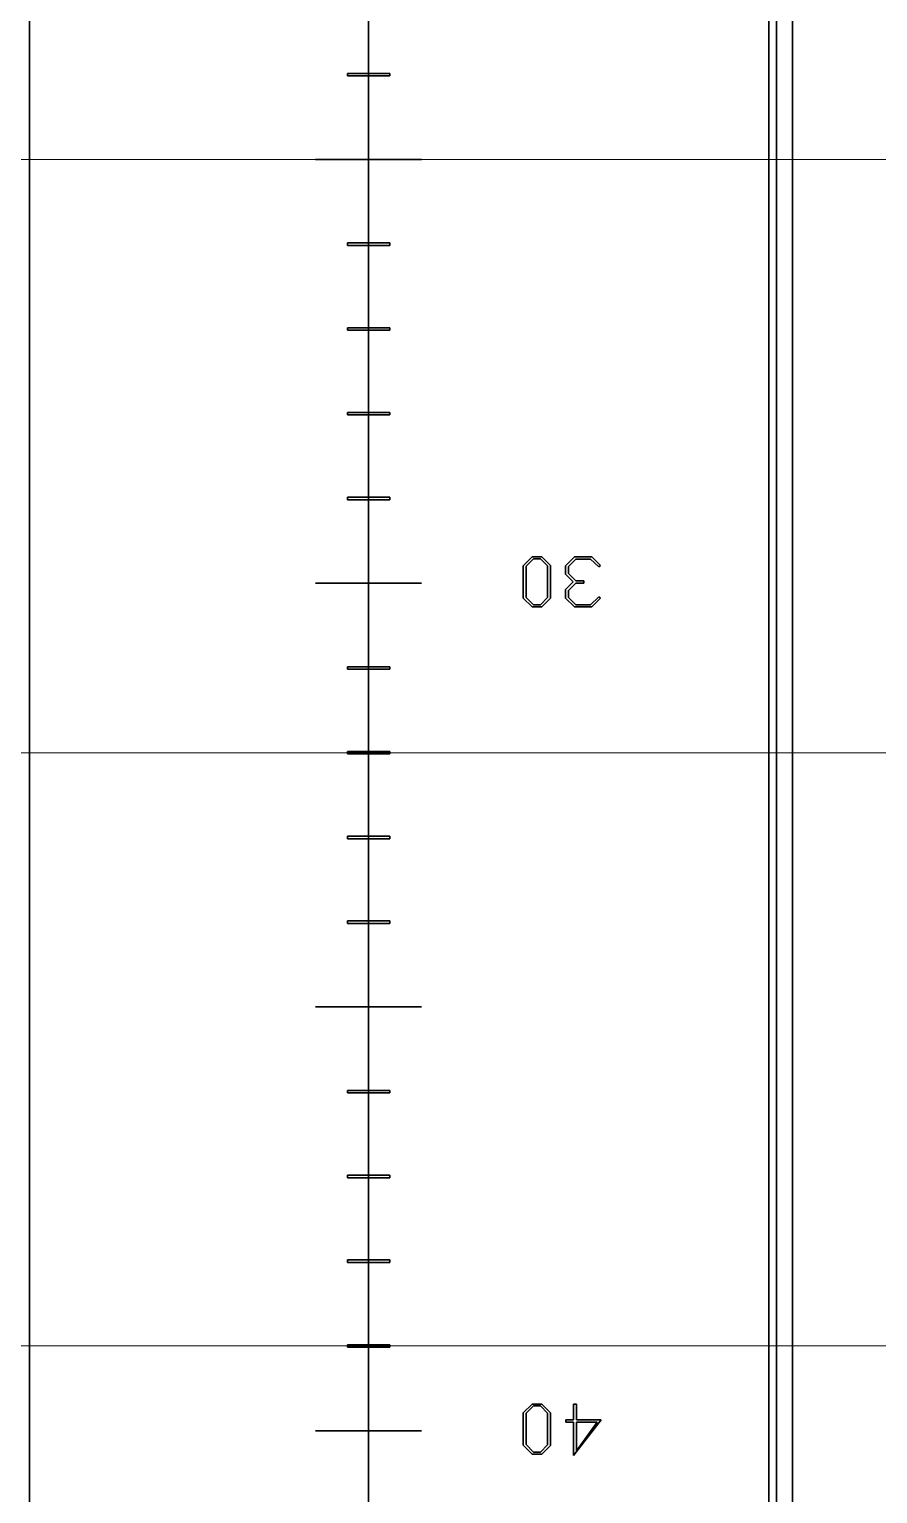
# Model space of a CAD drawing. Header units: millimetres. Extents: x 0 to 53000, y -591 to 24400.
# Drawn here: x 3088.3 to 3188.4, y 2817.6 to 2990.4 of the extents above; entities that cross this region are included whole.
import ezdxf

# ---------------------------------------------------------------- set-up
doc = ezdxf.new("R2010")
doc.units = ezdxf.units.MM
doc.layers.add('КК перф 40х60', color=6, linetype='Continuous', lineweight=30)
doc.layers.add('Основная', color=7, linetype='Continuous', lineweight=30)
doc.layers.add('Привязки', color=2, linetype='Continuous', lineweight=0, plot=False, transparency=0.8)

msp = doc.modelspace()

# ---------------------------------------------------------------- linework, layer by layer
at = {"layer": 'КК перф 40х60'}
for p, q in [((3128.34394, 3175), (3128.34394, 2524.99999)), ((3088.34394, 2565), (3088.34394, 3135))]:
    msp.add_line(p, q, dxfattribs=at)
at = {"layer": 'Основная', "linetype": 'Continuous'}
for p, q in [((3175.54393, 3219.32137), (3175.54393, 2480.67862)), ((3175.54393, 3219.32137), (3175.54393, 2480.67862)), ((3176.44393, 2484.86292), (3176.44393, 3215.13706)), ((3176.44393, 2484.86292), (3176.44393, 3215.13706)), ((3178.34395, 2486.78634), (3178.34395, 3213.21365)), ((3178.34395, 2486.78634), (3178.34395, 3213.21365)), ((3178.34395, 2487.10001), (3178.34395, 3212.89998)), ((3178.34395, 2487.10001), (3178.34395, 3212.89998)), ((3125.84394, 2985.14999), (3125.84394, 2984.84999)), ((3130.84395, 2985.14999), (3125.84394, 2985.14999)), ((3125.84394, 2984.84999), (3130.84395, 2984.84999)), ((3130.84395, 2984.84999), (3130.84395, 2985.14999)), ((3130.84395, 2965.14999), (3125.84394, 2965.14999)), ((3125.84394, 2965.14999), (3125.84394, 2964.84999)), ((3125.84394, 2964.84999), (3130.84395, 2964.84999)), ((3130.84395, 2964.84999), (3130.84395, 2965.14999)), ((3125.84394, 2955.14999), (3125.84394, 2954.85)), ((3130.84395, 2955.14999), (3125.84394, 2955.14999)), ((3125.84394, 2954.85), (3130.84395, 2954.85)), ((3130.84395, 2954.85), (3130.84395, 2955.14999)), ((3125.84394, 2945.15), (3125.84394, 2944.85)), ((3130.84395, 2945.15), (3125.84394, 2945.15)), ((3125.84394, 2944.85), (3130.84395, 2944.85)), ((3130.84395, 2944.85), (3130.84395, 2945.15)), ((3125.84394, 2935.15), (3125.84394, 2934.84999)), ((3130.84395, 2935.15), (3125.84394, 2935.15)), ((3125.84394, 2934.84999), (3130.84395, 2934.84999)), ((3130.84395, 2934.84999), (3130.84395, 2935.15)), ((3147.63838, 2928.11044), (3146.57846, 2927.06806)), ((3146.93176, 2927.02711), (3147.79865, 2927.89517)), ((3148.75212, 2928.11044), (3147.63838, 2928.11044)), ((3147.79865, 2927.89517), (3148.59068, 2927.89517)), ((3148.59068, 2927.89517), (3149.43534, 2927.05051)), ((3149.78748, 2927.09146), (3148.75212, 2928.11044)), ((3152.60109, 2928.11044), (3151.54116, 2927.06806)), ((3151.8933, 2926.98266), (3152.76371, 2927.83785)), ((3154.66714, 2928.11044), (3152.60109, 2928.11044)), ((3152.76371, 2927.83785), (3154.50567, 2927.83785)), ((3154.50567, 2927.83785), (3155.49189, 2926.91597)), ((3155.68727, 2927.08327), (3154.66714, 2928.11044)), ((3146.57846, 2927.06806), (3146.57846, 2923.24483)), ((3146.93176, 2923.32907), (3146.93176, 2927.02711)), ((3149.43534, 2927.05051), (3149.43534, 2923.30567)), ((3149.78748, 2923.22027), (3149.78748, 2927.09146)), ((3151.54116, 2927.06806), (3151.54116, 2926.06429)), ((3151.54116, 2926.06429), (3152.47123, 2925.1541)), ((3151.8933, 2926.14969), (3151.8933, 2926.98266)), ((3152.76371, 2925.29333), (3151.8933, 2926.14969)), ((3155.49189, 2926.91597), (3155.68727, 2927.08327)), ((3152.47123, 2925.1541), (3151.54116, 2924.24627)), ((3151.54116, 2924.24627), (3151.54116, 2923.24483)), ((3151.8933, 2924.15735), (3152.76371, 2925.01723)), ((3151.8933, 2923.3279), (3151.8933, 2924.15735)), ((3153.73355, 2925.29333), (3152.76371, 2925.29333)), ((3152.76371, 2925.01723), (3153.73355, 2925.01723)), ((3153.73355, 2925.01723), (3153.73355, 2925.29333)), ((3146.57846, 2923.24483), (3147.63955, 2922.19543)), ((3147.79983, 2922.45632), (3146.93176, 2923.32907)), ((3147.63955, 2922.19543), (3148.74978, 2922.19543)), ((3148.5895, 2922.45632), (3147.79983, 2922.45632)), ((3149.43534, 2923.30567), (3148.5895, 2922.45632)), ((3148.74978, 2922.19543), (3149.78748, 2923.22027)), ((3151.54116, 2923.24483), (3152.60225, 2922.19543)), ((3152.76371, 2922.46802), (3151.8933, 2923.3279)), ((3152.60225, 2922.19543), (3154.66594, 2922.19543)), ((3154.5045, 2922.46802), (3152.76371, 2922.46802)), ((3155.49308, 2923.39458), (3154.5045, 2922.46802)), ((3154.66594, 2922.19543), (3155.68727, 2923.22729)), ((3155.68727, 2923.22729), (3155.49308, 2923.39458)), ((3125.84394, 2915.14999), (3125.84394, 2914.85)), ((3130.84395, 2915.14999), (3125.84394, 2915.14999)), ((3130.84395, 2914.85), (3130.84395, 2915.14999)), ((3125.84394, 2914.85), (3130.84395, 2914.85)), ((3125.84394, 2905.14999), (3125.84394, 2904.84999)), ((3130.84395, 2905.14999), (3125.84394, 2905.14999)), ((3125.84394, 2904.84999), (3130.84395, 2904.84999)), ((3130.84395, 2904.84999), (3130.84395, 2905.14999)), ((3125.84394, 2895.14999), (3125.84394, 2894.84999)), ((3130.84395, 2895.14999), (3125.84394, 2895.14999)), ((3125.84394, 2894.84999), (3130.84395, 2894.84999)), ((3130.84395, 2894.84999), (3130.84395, 2895.14999)), ((3125.84394, 2885.14999), (3125.84394, 2884.85)), ((3130.84395, 2885.14999), (3125.84394, 2885.14999)), ((3125.84394, 2884.85), (3130.84395, 2884.85)), ((3130.84395, 2884.85), (3130.84395, 2885.14999)), ((3125.84394, 2865.14999), (3125.84394, 2864.84999)), ((3130.84395, 2865.14999), (3125.84394, 2865.14999)), ((3130.84395, 2864.84999), (3130.84395, 2865.14999)), ((3125.84394, 2864.84999), (3130.84395, 2864.84999)), ((3125.84394, 2855.14999), (3125.84394, 2854.84999)), ((3130.84395, 2855.14999), (3125.84394, 2855.14999)), ((3125.84394, 2854.84999), (3130.84395, 2854.84999)), ((3130.84395, 2854.84999), (3130.84395, 2855.14999)), ((3125.84394, 2845.14999), (3125.84394, 2844.84999)), ((3130.84395, 2845.14999), (3125.84394, 2845.14999)), ((3125.84394, 2844.84999), (3130.84395, 2844.84999)), ((3130.84395, 2844.84999), (3130.84395, 2845.14999)), ((3125.84394, 2835.14999), (3125.84394, 2834.84999)), ((3130.84395, 2835.14999), (3125.84394, 2835.14999)), ((3125.84394, 2834.84999), (3130.84395, 2834.84999)), ((3130.84395, 2834.84999), (3130.84395, 2835.14999)), ((3147.63838, 2828.13923), (3146.57846, 2827.09686)), ((3146.57846, 2827.09686), (3146.57846, 2823.27363)), ((3146.93176, 2827.05591), (3147.79865, 2827.92397)), ((3146.93176, 2823.35787), (3146.93176, 2827.05591)), ((3148.75212, 2828.13923), (3147.63838, 2828.13923)), ((3147.79865, 2827.92397), (3148.59068, 2827.92397)), ((3148.59068, 2827.92397), (3149.43534, 2827.07931)), ((3149.78748, 2827.12025), (3148.75212, 2828.13923)), ((3149.43534, 2827.07931), (3149.43534, 2823.33447)), ((3149.78748, 2823.24906), (3149.78748, 2827.12025)), ((3152.49346, 2828.13923), (3152.49346, 2826.29197)), ((3152.84677, 2828.13923), (3152.49346, 2828.13923)), ((3152.84677, 2826.29197), (3152.84677, 2828.13923)), ((3151.60668, 2826.29197), (3151.60668, 2826.01821)), ((3152.49346, 2826.29197), (3151.60668, 2826.29197)), ((3151.60668, 2826.01821), (3152.49346, 2826.01821)), ((3152.49346, 2822.07449), (3155.768, 2826.29197)), ((3152.49346, 2826.01821), (3152.49346, 2822.07449)), ((3155.768, 2826.29197), (3152.84677, 2826.29197)), ((3152.84677, 2826.02055), (3155.28834, 2826.02055)), ((3155.28834, 2826.02055), (3152.84677, 2822.61264)), ((3152.84677, 2822.61264), (3152.84677, 2826.02055)), ((3146.57846, 2823.27363), (3147.63955, 2822.22424)), ((3147.79983, 2822.48512), (3146.93176, 2823.35787)), ((3147.63955, 2822.22424), (3148.74978, 2822.22424)), ((3148.5895, 2822.48512), (3147.79983, 2822.48512)), ((3149.43534, 2823.33447), (3148.5895, 2822.48512)), ((3148.74978, 2822.22424), (3149.78748, 2823.24906))]:
    msp.add_line(p, q, dxfattribs=at)
at = {"layer": 'Основная'}
for p, q in [((3122.09394, 2974.99999), (3134.59395, 2974.99999)), ((3122.09394, 2924.99999), (3134.59395, 2924.99999)), ((3122.09394, 2874.99999), (3134.59395, 2874.99999)), ((3122.09395, 2824.99999), (3134.59395, 2824.99999))]:
    msp.add_line(p, q, dxfattribs=at)
at = {"layer": 'Привязки'}
for p, q in [((3873, 2974.99999), (371.49998, 2974.99999)), ((2684.59394, 2974.99999), (3122.09394, 2974.99999)), ((3873, 2904.99999), (371.49998, 2904.99999)), ((2680.84395, 2904.99999), (3125.84394, 2904.99999)), ((3873, 2834.99999), (371.49998, 2834.99999)), ((2680.84395, 2834.99999), (3125.84394, 2834.99999))]:
    msp.add_line(p, q, dxfattribs=at)

doc.saveas('drawing.dxf')
